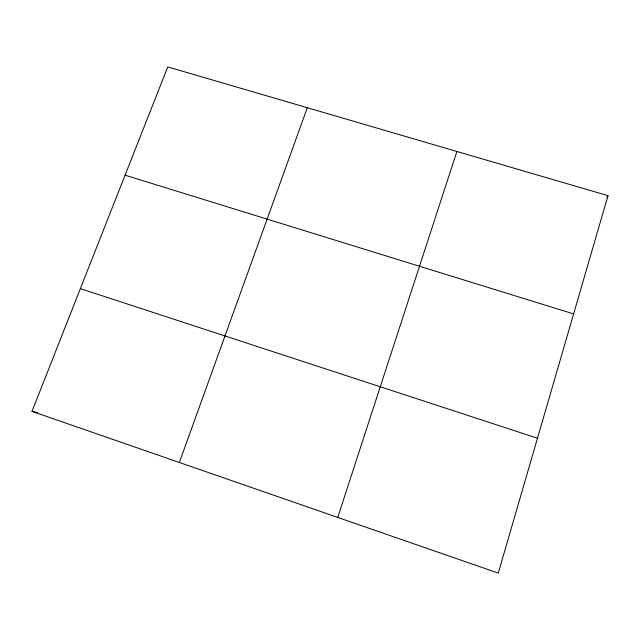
<?xml version="1.0" encoding="UTF-8"?>
<svg xmlns="http://www.w3.org/2000/svg" width="640" height="640" viewBox="0 0 640 640"><rect width="100%" height="100%" fill="white"/><g stroke="black" fill="none" stroke-linecap="round" stroke-linejoin="round"><path stroke-width="0.96" d="M608 195.664L498.264 573.096L32 411.368L167.744 66.904L608 195.664L606.768 197.216M337.736 517.416L456.88 151.464M179.352 462.48L307.304 107.72M32 411.368L37.472 412.64M125.072 175.176L573.616 313.92M80.368 288.632L537.48 438.216"/></g></svg>
